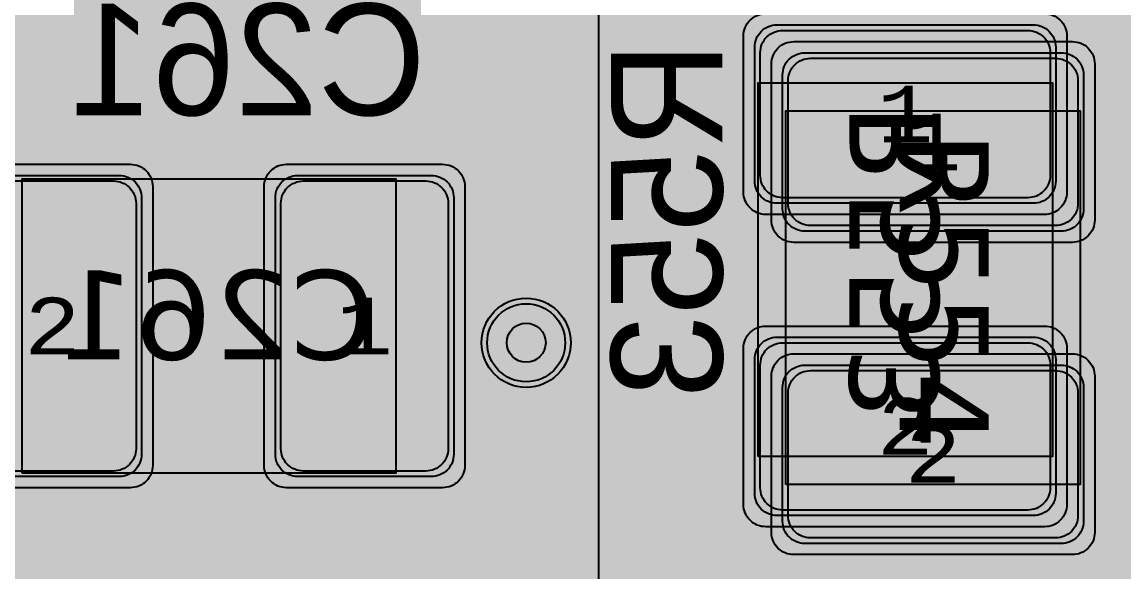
# Model space of a CAD drawing. Extents: x -28 to 199, y -61 to 255.
# Drawn here: x 42.08 to 51.96, y 213.05 to 217.97 of the extents above; entities that cross this region are included whole.
import ezdxf
from ezdxf.enums import TextEntityAlignment as Align

# ---------------------------------------------------------------- set-up
doc = ezdxf.new("R2010")
doc.units = 0
doc.header["$MEASUREMENT"] = 0
for name, color, linetype in [('ASSEMBLY_OUTLINES_BTM', 191, 'CONTINUOUS'), ('ASSEMBLY_OUTLINES_TOP', 102, 'CONTINUOUS'), ('ASSEMBLY_PART_NUMBERS_BTM', 191, 'CONTINUOUS'), ('ASSEMBLY_PART_NUMBERS_TOP', 102, 'CONTINUOUS'), ('ASSEMBLY_REF_DES_BTM', 191, 'CONTINUOUS'), ('ASSEMBLY_REF_DES_TOP', 102, 'CONTINUOUS'), ('DRILL_DRAWING', 21, 'CONTINUOUS'), ('GENERATED_SILKSCREEN_BTM', 255, 'CONTINUOUS'), ('GENERATED_SILKSCREEN_TOP', 140, 'CONTINUOUS'), ('PART_PADS_SMD_BTM', 10, 'CONTINUOUS'), ('PART_PADS_SMD_TOP', 150, 'CONTINUOUS'), ('PIN_NUMBERS_BTM', 8, 'CONTINUOUS'), ('PIN_NUMBERS_TOP', 8, 'CONTINUOUS'), ('PLACEMENT_OUTLINES_BTM', 222, 'CONTINUOUS'), ('PLACEMENT_OUTLINES_TOP', 130, 'CONTINUOUS'), ('PLANE_DATA_LAYER_TOP', 150, 'CONTINUOUS'), ('PLANE_SHAPES_LAYER_2', 230, 'CONTINUOUS'), ('PLANE_SHAPES_LAYER_3', 81, 'CONTINUOUS'), ('PLANE_SHAPES_LAYER_TOP', 150, 'CONTINUOUS'), ('SILKSCREEN_OUTLINES_BTM', 211, 'CONTINUOUS'), ('SILKSCREEN_OUTLINES_TOP', 150, 'CONTINUOUS'), ('SILKSCREEN_REF_DES_BTM', 211, 'CONTINUOUS'), ('SOLDERMASK_PADS_BTM', 12, 'CONTINUOUS'), ('SOLDERMASK_PADS_TOP', 180, 'CONTINUOUS'), ('SOLDERPASTE_PADS_BTM', 12, 'CONTINUOUS'), ('SOLDERPASTE_PADS_TOP', 180, 'CONTINUOUS'), ('TRACES_LAYER_BOTTOM', 10, 'CONTINUOUS'), ('TRACES_LAYER_TOP', 150, 'CONTINUOUS'), ('VIA_HOLES_LAYER_2', 30, 'CONTINUOUS'), ('VIA_HOLES_LAYER_3', 30, 'CONTINUOUS'), ('VIA_HOLES_LAYER_BOTTOM', 30, 'CONTINUOUS'), ('VIA_HOLES_LAYER_TOP', 30, 'CONTINUOUS'), ('VIA_PADS_LAYER_2', 230, 'CONTINUOUS'), ('VIA_PADS_LAYER_3', 81, 'CONTINUOUS'), ('VIA_PADS_LAYER_BOTTOM', 10, 'CONTINUOUS'), ('VIA_PADS_LAYER_TOP', 150, 'CONTINUOUS')]:
    doc.layers.add(name, color=color, linetype=linetype)
doc.styles.add('COURIER_NEW', font='COUR.TTF')
doc.styles.add('VERDANA', font='verdana.TTF')
doc.styles.add('VERIBEST_GERBER_0', font='txt')

msp = doc.modelspace()

# ---------------------------------------------------------------- hatches: boundary and pattern name
at = {"layer": 'PLANE_DATA_LAYER_TOP'}
h = msp.add_hatch(color=256, dxfattribs=at)
h.paths.add_polyline_path([(80, 232.365844, -0.1989099556854013), (79.977682, 232.311963), (76.210945, 228.545226, -0.1989133663345171), (76.157063, 228.522908), (59.914305, 228.522908, -0.198913366334503), (59.860423, 228.545226), (59.320177, 229.085472, 0.1989122151386104), (58.966624, 229.231919), (50.250273, 229.231919, 0.0837973501695308), (50.086168, 229.204221, -0.0837986131993937), (50.061158, 229.2), (49.753893, 229.2, -0.1385740107174436), (49.714013, 229.211269, 1.0804036103222296), (49.168413, 228.146495, -0.8191892513054791), (49.139002, 228), (48.689638, 228, -0.1756631756824748), (48.640808, 228.017701, 0.3625092994040223), (47.359192, 228.017701, -0.1756631756824748), (47.310362, 228), (47.000008, 228, 0.414213562373095), (47, 227.999992), (47, 225.568799, -0.1989099556854013), (46.977682, 225.514918), (45.792168, 224.329403, 0.1989122151386141), (45.645721, 223.97585), (45.645721, 222.741241, -0.7495331930101992), (45.505318, 222.700199, 3.4209104294883637), (45.505318, 221.299801, -0.7495331930101992), (45.645721, 221.258759), (45.645721, 216.903659, 0.1989122151386141), (45.792168, 216.550106), (46.977682, 215.364592, -0.1989099556853327), (47, 215.310711), (47, 208.3262, -0.414213562373095), (46.9238, 208.25), (40.250008, 208.25, 0.414213562373095), (40.25, 208.249992), (40.25, 207.509818, -0.1989099556853327), (40.227682, 207.455937), (39.293327, 206.521582, -0.1630063276675114), (39.250007, 206.5, 0.3431077501110799), (39.25, 206.499993, -0.163006327667525), (39.228418, 206.456673), (39.204184, 206.432439, 0.1989122151386036), (39.057737, 206.078886), (39.057737, 199.827847, -0.1989099556853499), (39.035419, 199.773966), (38.237431, 198.975978, -0.1989133663344342), (38.183549, 198.95366), (34.8262, 198.95366, -0.414213562373095), (34.75, 199.02986), (34.75, 206.499992, 0.414213562373095), (34.749992, 206.5), (34.317913, 206.5, -0.1960198588118564), (34.264635, 206.521722, 0.1960197135562124), (33.95, 206.65), (31.85, 206.65, 0.1960197135562153), (31.535365, 206.521722, -0.1960198588118564), (31.482087, 206.5), (30.017913, 206.5, -0.1960198588118564), (29.964635, 206.521722, 0.1960197135562153), (29.65, 206.65), (27.55, 206.65, 0.1960197135562138), (27.235365, 206.521722, -0.196019858811865), (27.182087, 206.5), (26.0762, 206.5, -0.414213562373095), (26, 206.5762), (26, 209.249992, 0.414213562373095), (25.999992, 209.25), (22.5762, 209.25, -0.414213562373095), (22.5, 209.3262), (22.5, 217.1738, -0.414213562373095), (22.5762, 217.25), (40.249992, 217.25, 0.414213562373095), (40.25, 217.250008), (40.25, 235.6738, -0.414213562373095), (40.3262, 235.75), (40.926501, 235.75, -0.3936083065980414), (41.00251, 235.679195, 0.9315311087574788), (42.99749, 235.679195, -0.3936083065980414), (43.073499, 235.75), (45.676501, 235.75, -0.3936083065980414), (45.75251, 235.679195, 0.9315311087574788), (47.74749, 235.679195, -0.3936083065980414), (47.823499, 235.75), (54.749992, 235.75, 0.414213562373095), (54.75, 235.750008), (54.75, 253.9238, -0.414213562373095), (54.8262, 254), (76.4238, 254, -0.414213562373095), (76.5, 253.9238), (76.5, 245.000008, 0.414213562373095), (76.500008, 245), (76.9238, 245, -0.414213562373095), (77, 244.9238), (77, 243.738669, -0.1989099556853327), (76.977682, 243.684788), (75.896687, 242.603793, -0.138572885290835), (75.860519, 242.583563, 0.3470511284967585), (75.4, 242.000001), (75.4, 241.999997, 0.8890740124386082), (76.583563, 241.860519, -0.1385728852907777), (76.603793, 241.896687), (77.853553, 243.146447, 0.1989122151386141), (78, 243.5), (78, 244.9238, -0.414213562373095), (78.0762, 245), (79.9238, 245, -0.414213562373095), (80, 244.9238)], flags=0)
h.paths.add_polyline_path([(43.11, 211.84, -0.9999999999999999), (45.709999999999994, 211.84, -0.9999999999999999)], flags=0)
h.paths.add_polyline_path([(43.11, 232.16, -0.9999999999999999), (45.709999999999994, 232.16, -0.9999999999999999)], flags=0)
h.paths.add_polyline_path([(70.36, 251.16, -0.9999999999999999), (72.96, 251.16, -0.9999999999999999)], flags=0)
h.paths.add_polyline_path([(75.85382, 232.201656, 1.5269321533254407), (77.798344, 234.14618, -0.3083936079367561), (77.75, 234.217106), (77.75, 236.85, 0.1989122151386141), (77.603553, 237.203553), (74.003793, 240.803313, -0.1385728852908702), (73.983563, 240.839481, 0.5290192293501887), (73.056188, 241.191725, -0.5447508126718748), (72.937635, 241.2401, 0.9111800432088785), (70.36, 241), (70.36, 240.999999, 0.7658860095707771), (72.783466, 240.345916, -0.5447523950639244), (72.911374, 240.351799, 0.1812054976169237), (73.260519, 240.116437, -0.1385728852908801), (73.296687, 240.096207), (76.727682, 236.665212, -0.1989099556853327), (76.75, 236.611331), (76.75, 234.217106, -0.3083936079367562), (76.701656, 234.14618, 0.2085264349626477), (75.85382, 233.298344, -0.30839360793669), (75.782894, 233.25), (73.57, 233.25, 0.1989122151386067), (73.216447, 233.103553), (72.190166, 232.077272, -0.292650029123305), (72.109912, 232.059663, 4.55738777888818), (72.879663, 231.289912, -0.0885792902101388), (72.874954, 231.316284), (72.874954, 231.316285, -0.1989099556854013), (72.897272, 231.370166), (73.754788, 232.227682, -0.1989133663345172), (73.80867, 232.25), (75.782894, 232.25, -0.30839360793669)], flags=0)
at = {"layer": 'PLANE_SHAPES_LAYER_2'}
h = msp.add_hatch(color=256, dxfattribs=at)
h.paths.add_polyline_path([(169.5, 129.25), (149.5, 129.25), (142.25, 122), (142.25, 90.5), (147.5, 90.5), (147.5, 80), (154, 80), (154, 69.25), (131.75, 69.25), (131.75, 73.25), (121.25, 73.25), (121.25, 81), (110.5, 81), (110.5, 125.75), (106.5, 125.75), (106.5, 128.75), (93.5, 128.75), (93.5, 120.25), (91.75, 120.25), (91.75, 121.5), (80, 121.5), (80, 118.25), (73.25, 118.25), (73.25, 124.5), (67.5, 124.5), (67.5, 128), (57.75, 128), (57.75, 120.25), (55.25, 120.25), (55.25, 121.5), (47.5, 121.5), (47.5, 119), (35, 119), (35, 134.75), (32.75, 134.75), (32.75, 159.75), (29.25, 159.75), (29.25, 175.25), (22.5, 175.25), (22.5, 195.25), (17.25, 195.25), (17.25, 198), (22.5, 198), (22.5, 216.5), (40.25, 216.5), (40.25, 235.5), (54.5, 235.5), (54.5, 254), (87.25, 254), (87.25, 236.25), (86.25, 236.25), (86.25, 228.75), (81, 228.75), (81, 218.75), (95.25, 218.75), (95.25, 194.5), (87, 194.5), (87, 172), (131.1, 172), (131.1, 208.75), (115.5, 208.75), (115.5, 213.75), (106.75, 213.75), (106.75, 218.75), (110.25, 222.25), (110.25, 226.25), (142.5, 226.25), (142.5, 221.5), (160.5, 221.5), (160.5, 240.75), (169.5, 240.75)])
h.paths.add_polyline_path([(35.5, 149.5), (41.75, 149.5), (41.75, 152), (39.25, 152), (39.25, 154), (37.75, 154), (37.75, 152), (35.5, 152)], flags=16)
h.paths.add_polyline_path([(37.5, 125.75), (37.5, 128.75), (42.75, 128.75), (42.75, 125.75)], flags=16)
h.paths.add_polyline_path([(52, 127.75), (52, 130.75), (54.25, 130.75), (54.25, 127.75)], flags=16)
h.paths.add_polyline_path([(50.75, 219.5), (50.75, 226.5), (71.75, 226.5), (71.75, 219.5)], flags=16)
h.paths.add_polyline_path([(66.5, 150.75), (66.5, 177.5), (72.25, 177.5), (72.25, 150.75)], flags=16)
h.paths.add_polyline_path([(47.25, 185.25), (73, 185.25), (73, 188.25), (70.25, 188.25), (70.25, 191), (47.25, 191)], flags=16)
h.paths.add_polyline_path([(84.5, 208), (84.5, 212.75), (85, 212.75), (85, 208)], flags=16)
h.paths.add_polyline_path([(61.5, 137.25), (87.75, 137.25), (87.75, 140.5), (84.75, 140.5), (84.75, 143), (61.5, 143)], flags=16)
h.paths.add_polyline_path([(88.75, 127), (88.75, 130), (91, 130), (91, 127)], flags=16)
h.paths.add_polyline_path([(85.5, 130.25), (85.5, 132.5), (91, 132.5), (91, 130.25)], flags=16)
h.paths.add_polyline_path([(108.75, 142.25), (135.75, 142.25), (135.75, 145.75), (132.25, 145.75), (132.25, 149), (108.75, 149)], flags=16)
h.paths.add_polyline_path([(114.25, 126.75), (140.75, 126.75), (140.75, 129.75), (137.25, 129.75), (137.25, 133), (114.25, 133)], flags=16)
h.paths.add_polyline_path([(155.25, 180.25), (166.25, 180.25), (166.25, 186.25), (152.25, 186.25), (152.25, 183), (155.25, 183)], flags=16)
at = {"layer": 'PLANE_SHAPES_LAYER_3'}
h = msp.add_hatch(color=256, dxfattribs=at)
h.paths.add_polyline_path([(169.5, 129.25), (149.5, 129.25), (142.25, 122), (142.25, 90.5), (147.5, 90.5), (147.5, 80), (154, 80), (154, 69.25), (131.75, 69.25), (131.75, 73.25), (121.25, 73.25), (121.25, 81), (110.5, 81), (110.5, 125.75), (106.5, 125.75), (106.5, 128.75), (93.5, 128.75), (93.5, 120.25), (91.75, 120.25), (91.75, 121.5), (80, 121.5), (80, 118.25), (73.25, 118.25), (73.25, 124.5), (67.5, 124.5), (67.5, 127.75), (58.25, 127.75), (58.25, 130.25), (88.75, 130.25), (88.75, 127), (91, 127), (91, 132.5), (55, 132.5), (55, 131.25), (52, 131.25), (52, 127.75), (55, 127.75), (55, 127.25), (57.75, 127.25), (57.75, 120.25), (55.25, 120.25), (55.25, 121.5), (47.5, 121.5), (47.5, 119), (35, 119), (35, 134.75), (32.75, 134.75), (32.75, 159.75), (29.25, 159.75), (29.25, 175.25), (22.5, 175.25), (22.5, 195.25), (17.25, 195.25), (17.25, 198), (22.5, 198), (22.5, 216.5), (40.25, 216.5), (40.25, 235.5), (54.5, 235.5), (54.5, 254), (87.25, 254), (87.25, 236.25), (86.25, 236.25), (86.25, 228.75), (81, 228.75), (81, 218.75), (95.25, 218.75), (95.25, 194.5), (87, 194.5), (87, 172), (131.1, 172), (131.1, 208.75), (115.5, 208.75), (115.5, 213.75), (106.75, 213.75), (106.75, 218.75), (110.25, 222.25), (110.25, 226.25), (142.5, 226.25), (142.5, 221.5), (160.5, 221.5), (160.5, 240.75), (169.5, 240.75)])
h.paths.add_polyline_path([(35.5, 149.5), (41.75, 149.5), (41.75, 152), (39.25, 152), (39.25, 154), (37.75, 154), (37.75, 152), (35.5, 152)], flags=16)
h.paths.add_polyline_path([(37.5, 125.75), (37.5, 128.75), (42.75, 128.75), (42.75, 125.75)], flags=16)
h.paths.add_polyline_path([(50.75, 219.5), (50.75, 226.5), (71.75, 226.5), (71.75, 219.5)], flags=16)
h.paths.add_polyline_path([(66.5, 150.75), (66.5, 177.5), (72.25, 177.5), (72.25, 150.75)], flags=16)
h.paths.add_polyline_path([(47.25, 185.25), (73, 185.25), (73, 188.25), (70.25, 188.25), (70.25, 191), (47.25, 191)], flags=16)
h.paths.add_polyline_path([(84.5, 208), (84.5, 212.75), (85, 212.75), (85, 208)], flags=16)
h.paths.add_polyline_path([(61.5, 137.25), (87.75, 137.25), (87.75, 140.5), (84.75, 140.5), (84.75, 143), (61.5, 143)], flags=16)
h.paths.add_polyline_path([(108.75, 142.25), (135.75, 142.25), (135.75, 145.75), (132.25, 145.75), (132.25, 149), (108.75, 149)], flags=16)
h.paths.add_polyline_path([(114.25, 126.75), (140.75, 126.75), (140.75, 129.75), (137.25, 129.75), (137.25, 133), (114.25, 133)], flags=16)
h.paths.add_polyline_path([(155.25, 180.25), (166.25, 180.25), (166.25, 186.25), (152.25, 186.25), (152.25, 183), (155.25, 183)], flags=16)
at = {"layer": 'VIA_HOLES_LAYER_2'}
h = msp.add_hatch(color=256, dxfattribs=at)
edge = h.paths.add_edge_path()
edge.add_arc((46.6, 215.1), 0.175, 0, 360)
at = {"layer": 'VIA_HOLES_LAYER_3'}
h = msp.add_hatch(color=256, dxfattribs=at)
edge = h.paths.add_edge_path()
edge.add_arc((46.6, 215.1), 0.175, 0, 360)
at = {"layer": 'VIA_HOLES_LAYER_BOTTOM'}
h = msp.add_hatch(color=256, dxfattribs=at)
edge = h.paths.add_edge_path()
edge.add_arc((46.6, 215.1), 0.175, 0, 360)
at = {"layer": 'VIA_HOLES_LAYER_TOP'}
h = msp.add_hatch(color=256, dxfattribs=at)
edge = h.paths.add_edge_path()
edge.add_arc((46.6, 215.1), 0.175, 0, 360)

# ---------------------------------------------------------------- linework, layer by layer
at = {"layer": 'ASSEMBLY_OUTLINES_BTM'}
for points in [[(48.68, 214.08), (48.68, 217.43), (51.32, 217.43), (51.32, 214.08)], [(42.08, 213.93), (42.08, 216.57), (45.43, 216.57), (45.43, 213.93)]]:
    msp.add_lwpolyline(points, close=True, dxfattribs=at)
at = {"layer": 'ASSEMBLY_OUTLINES_TOP', "const_width": 0.2}
msp.add_lwpolyline([(21.25, 209), (21.25, 235), (47.25, 235), (47.25, 209)], close=True, dxfattribs=at)
at = {"layer": 'ASSEMBLY_OUTLINES_TOP'}
msp.add_lwpolyline([(48.93, 213.83), (48.93, 217.18), (51.57, 217.18), (51.57, 213.83)], close=True, dxfattribs=at)
at = {"layer": 'GENERATED_SILKSCREEN_BTM', "const_width": 0.15}
for points in [[(42.4085, 218.114), (42.6035, 217.84), (42.6055, 217.836), (42.6065, 217.833), (42.6065, 217.826), (42.6035, 217.82), (42.5985, 217.815), (42.5925, 217.811), (42.5855, 217.809), (42.5815, 217.809), (42.5785, 217.81), (42.5735, 217.816), (42.4135, 218.04), (42.4135, 217.164), (42.5885, 217.164)], [(42.5885, 217.164), (42.5965, 217.162), (42.6015, 217.158), (42.6035, 217.151), (42.6045, 217.143), (42.6035, 217.136), (42.6015, 217.129), (42.5965, 217.124), (42.5885, 217.123), (42.1985, 217.123), (42.1915, 217.124), (42.1855, 217.129), (42.1825, 217.136), (42.1815, 217.143), (42.1825, 217.151), (42.1855, 217.158), (42.1915, 217.162), (42.1985, 217.164), (42.3745, 217.164), (42.3745, 218.103)], [(43.1385, 218.119), (42.9705, 217.982), (42.9665, 217.977), (42.9645, 217.969), (42.9655, 217.963), (42.9675, 217.958), (42.9705, 217.954), (42.9755, 217.95), (42.9805, 217.947), (42.9855, 217.946), (42.9905, 217.946), (42.9945, 217.949), (43.1585, 218.082)], [(43.4825, 218.082), (43.6365, 217.956), (43.6365, 217.597), (43.5005, 217.708), (43.4965, 217.709), (43.4945, 217.71), (43.4935, 217.71), (43.4935, 217.711), (43.4885, 217.712), (43.1515, 217.712), (43.1475, 217.711), (43.1475, 217.71), (43.1455, 217.71), (43.1425, 217.709), (43.1395, 217.708), (42.9705, 217.572), (42.9695, 217.569), (42.9675, 217.568), (42.9665, 217.567), (42.9665, 217.565), (42.9645, 217.558), (42.9635, 217.555), (42.9635, 217.28), (42.9645, 217.275), (42.9665, 217.271), (42.9675, 217.267), (42.9705, 217.264), (43.1385, 217.127), (43.1435, 217.125), (43.1445, 217.124), (43.1475, 217.124), (43.1485, 217.123), (43.1495, 217.123), (43.1515, 217.123), (43.4885, 217.123), (43.4925, 217.124), (43.4965, 217.125), (43.5005, 217.127), (43.6685, 217.264), (43.6715, 217.266), (43.6725, 217.267), (43.6745, 217.27), (43.6765, 217.277), (43.6775, 217.28), (43.6775, 217.966), (43.6765, 217.971), (43.6745, 217.975), (43.6725, 217.977), (43.6715, 217.979), (43.6685, 217.982), (43.5005, 218.119)], [(44.0835, 218.119), (43.9155, 217.982), (43.9125, 217.977), (43.9115, 217.973), (43.9095, 217.97), (43.9085, 217.966), (43.9085, 217.829), (43.9095, 217.825), (43.9115, 217.819), (43.9125, 217.814), (43.9155, 217.812), (44.5815, 217.271), (44.5815, 217.164), (43.9285, 217.164), (43.9215, 217.162), (43.9155, 217.158), (43.9125, 217.151), (43.9115, 217.143), (43.9125, 217.136), (43.9155, 217.129), (43.9215, 217.125), (43.9285, 217.123), (44.6025, 217.123), (44.6105, 217.125), (44.6155, 217.13), (44.6205, 217.135), (44.6225, 217.143), (44.6225, 217.28), (44.6215, 217.283), (44.6195, 217.29), (44.6175, 217.293), (44.6165, 217.295), (44.6135, 217.297), (43.9485, 217.839), (43.9485, 217.956), (44.1045, 218.082)], [(44.4275, 218.082), (44.5905, 217.949), (44.5975, 217.947), (44.6045, 217.948), (44.6105, 217.951), (44.6155, 217.957), (44.6185, 217.963), (44.6195, 217.97), (44.6185, 217.977), (44.6165, 217.98), (44.6135, 217.982), (44.4455, 218.119)], [(45.0275, 218.119), (44.8585, 217.982), (44.8545, 217.977), (44.8525, 217.969), (44.8535, 217.963), (44.8555, 217.958), (44.8585, 217.954), (44.8635, 217.95), (44.8685, 217.947), (44.8735, 217.946), (44.8785, 217.946), (44.8825, 217.949), (45.0475, 218.082)], [(45.3885, 217.127), (45.5565, 217.264), (45.5615, 217.267), (45.5625, 217.271), (45.5645, 217.275), (45.5655, 217.28), (45.5655, 217.966), (45.5645, 217.971), (45.5625, 217.975), (45.5605, 217.977), (45.5595, 217.979), (45.5575, 217.982), (45.3885, 218.119)], [(45.3705, 218.082), (45.5245, 217.956), (45.5245, 217.29), (45.3705, 217.164), (45.0475, 217.164), (44.8825, 217.297), (44.8785, 217.299), (44.8735, 217.3), (44.8685, 217.299), (44.8635, 217.296), (44.8585, 217.292), (44.8555, 217.287), (44.8535, 217.281), (44.8525, 217.275), (44.8545, 217.269), (44.8585, 217.264), (45.0275, 217.127), (45.0315, 217.125), (45.0325, 217.124), (45.0355, 217.124), (45.0365, 217.123), (45.0375, 217.123), (45.0405, 217.123), (45.3775, 217.123), (45.3815, 217.124), (45.3855, 217.125), (45.3885, 217.127)], [(43.6365, 217.545), (43.6365, 217.29), (43.4825, 217.164), (43.1595, 217.164), (43.0035, 217.29), (43.0035, 217.545), (43.1595, 217.672), (43.4825, 217.672), (43.6365, 217.545)], [(47.736, 216.957), (47.734, 216.954), (47.729, 216.953), (47.724, 216.95), (47.719, 216.95), (47.513, 216.95), (47.508, 216.95), (47.505, 216.953), (47.502, 216.953), (47.501, 216.954), (47.5, 216.955), (47.497, 216.957), (47.36, 217.127), (47.358, 217.132), (47.357, 217.135), (47.356, 217.14), (47.356, 217.644), (47.358, 217.653), (47.363, 217.658), (47.369, 217.664), (47.376, 217.666), (48.336, 217.666), (48.344, 217.664), (48.349, 217.659), (48.352, 217.653), (48.353, 217.646), (48.352, 217.638), (48.349, 217.631), (48.344, 217.626), (48.336, 217.624), (47.876, 217.624), (47.876, 217.154), (48.342, 216.99), (48.349, 216.986), (48.353, 216.979), (48.354, 216.971), (48.352, 216.965), (48.349, 216.959), (48.343, 216.954), (48.337, 216.951), (48.329, 216.953), (47.863, 217.117), (47.736, 216.957)], [(47.397, 217.624), (47.397, 217.145), (47.523, 216.99), (47.709, 216.99), (47.836, 217.145), (47.836, 217.624), (47.397, 217.624)], [(47.7, 216.532), (47.701, 216.536), (47.702, 216.539), (47.704, 216.543), (47.814, 216.679), (47.397, 216.679), (47.397, 216.026), (47.395, 216.019), (47.391, 216.013), (47.384, 216.01), (47.377, 216.009), (47.369, 216.01), (47.362, 216.013), (47.358, 216.019), (47.356, 216.026), (47.356, 216.701), (47.358, 216.708), (47.363, 216.713), (47.369, 216.719), (47.376, 216.721), (47.857, 216.721), (47.864, 216.72), (47.869, 216.717), (47.872, 216.713), (47.874, 216.706), (47.876, 216.701), (47.877, 216.697), (47.876, 216.692), (47.873, 216.688), (47.74, 216.525), (47.74, 216.202), (47.867, 216.046), (48.189, 216.046), (48.314, 216.202), (48.314, 216.525), (48.182, 216.688), (48.179, 216.695), (48.179, 216.701), (48.183, 216.707), (48.188, 216.713), (48.195, 216.717), (48.202, 216.718), (48.206, 216.718), (48.209, 216.717), (48.214, 216.712), (48.352, 216.543), (48.354, 216.54), (48.354, 216.536), (48.356, 216.532), (48.356, 216.195), (48.356, 216.192), (48.355, 216.191), (48.355, 216.19), (48.354, 216.188), (48.354, 216.186), (48.352, 216.182), (48.214, 216.013), (48.211, 216.01), (48.209, 216.009), (48.203, 216.007), (48.199, 216.006), (47.857, 216.006), (47.853, 216.007), (47.847, 216.009), (47.845, 216.009), (47.844, 216.01), (47.842, 216.012), (47.84, 216.013), (47.704, 216.182), (47.702, 216.187), (47.701, 216.19), (47.7, 216.195), (47.7, 216.532)], [(47.7, 215.587), (47.701, 215.591), (47.702, 215.594), (47.704, 215.598), (47.814, 215.734), (47.397, 215.734), (47.397, 215.081), (47.395, 215.074), (47.391, 215.068), (47.384, 215.065), (47.377, 215.064), (47.369, 215.065), (47.362, 215.068), (47.358, 215.074), (47.356, 215.081), (47.356, 215.756), (47.358, 215.763), (47.363, 215.768), (47.369, 215.774), (47.376, 215.776), (47.857, 215.776), (47.864, 215.775), (47.869, 215.772), (47.872, 215.768), (47.874, 215.761), (47.876, 215.756), (47.877, 215.752), (47.876, 215.747), (47.873, 215.743), (47.74, 215.58), (47.74, 215.257), (47.867, 215.101), (48.189, 215.101), (48.314, 215.257), (48.314, 215.58), (48.182, 215.743), (48.179, 215.75), (48.179, 215.756), (48.183, 215.762), (48.188, 215.768), (48.195, 215.772), (48.202, 215.773), (48.206, 215.773), (48.209, 215.772), (48.214, 215.767), (48.352, 215.598), (48.354, 215.595), (48.354, 215.591), (48.356, 215.587), (48.356, 215.25), (48.356, 215.247), (48.355, 215.246), (48.355, 215.245), (48.354, 215.243), (48.354, 215.241), (48.352, 215.237), (48.214, 215.068), (48.211, 215.065), (48.209, 215.064), (48.203, 215.062), (48.199, 215.061), (47.857, 215.061), (47.853, 215.062), (47.847, 215.064), (47.845, 215.064), (47.844, 215.065), (47.842, 215.067), (47.84, 215.068), (47.704, 215.237), (47.702, 215.242), (47.701, 215.245), (47.7, 215.25), (47.7, 215.587)], [(48.352, 214.653), (48.215, 214.822), (48.21, 214.827), (48.207, 214.828), (48.204, 214.828), (48.197, 214.827), (48.19, 214.823), (48.185, 214.818), (48.181, 214.812), (48.18, 214.805), (48.182, 214.798), (48.315, 214.635), (48.315, 214.312), (48.189, 214.156), (48.003, 214.156), (47.876, 214.31), (47.876, 214.476), (47.874, 214.484), (47.87, 214.489), (47.863, 214.492), (47.856, 214.493), (47.849, 214.492), (47.842, 214.489), (47.838, 214.484), (47.836, 214.476), (47.836, 214.31), (47.709, 214.156), (47.523, 214.156), (47.397, 214.312), (47.397, 214.635), (47.53, 214.798), (47.532, 214.805), (47.531, 214.812), (47.528, 214.818), (47.522, 214.823), (47.516, 214.827), (47.509, 214.828), (47.505, 214.828), (47.502, 214.827), (47.497, 214.822), (47.36, 214.653), (47.359, 214.65), (47.358, 214.647), (47.357, 214.646), (47.356, 214.642), (47.356, 214.305), (47.357, 214.3), (47.358, 214.298), (47.359, 214.295), (47.36, 214.292), (47.497, 214.123), (47.502, 214.12), (47.506, 214.119), (47.509, 214.117), (47.513, 214.116), (47.719, 214.116), (47.722, 214.117), (47.729, 214.119), (47.734, 214.12), (47.736, 214.123), (47.856, 214.27), (47.976, 214.123), (47.978, 214.122), (47.98, 214.12), (47.981, 214.119), (47.983, 214.119), (47.99, 214.117), (47.993, 214.116), (48.199, 214.116), (48.204, 214.117), (48.208, 214.119), (48.212, 214.12), (48.215, 214.123), (48.352, 214.292), (48.354, 214.296), (48.355, 214.297), (48.355, 214.3), (48.356, 214.301), (48.356, 214.302), (48.356, 214.305), (48.356, 214.642), (48.355, 214.646), (48.354, 214.65), (48.352, 214.653)]]:
    msp.add_lwpolyline(points, dxfattribs=at)
for points in [[(44.333844, 216.570005, 1.1642e-05), (44.333836, 216.569995), (43.166164, 216.569995, 1.1642e-05), (43.166156, 216.570005), (44.333844, 216.570005)], [(48.680005, 215.166164, 1.1642e-05), (48.679995, 215.166156), (48.679995, 216.333844, 1.1642e-05), (48.680005, 216.333836), (48.680005, 215.166164)], [(51.320005, 215.166156, 1.1642e-05), (51.319995, 215.166164), (51.319995, 216.333836, 1.1642e-05), (51.320005, 216.333844), (51.320005, 215.166156)], [(44.333844, 213.929995), (43.166156, 213.929995, 1.1642e-05), (43.166164, 213.930005), (44.333836, 213.930005, 1.1642e-05), (44.333844, 213.929995)]]:
    msp.add_lwpolyline(points, format="xyb", dxfattribs=at)
at = {"layer": 'GENERATED_SILKSCREEN_TOP', "const_width": 0.15}
msp.add_lwpolyline([(21.25, 209), (21.25, 235), (47.25, 235), (47.25, 209)], close=True, dxfattribs=at)
for points in [[(48.930005, 214.916164, 1.1642e-05), (48.929995, 214.916156), (48.929995, 216.083844, 1.1642e-05), (48.930005, 216.083836), (48.930005, 214.916164)], [(51.570005, 214.916156, 1.1642e-05), (51.569995, 214.916164), (51.569995, 216.083836, 1.1642e-05), (51.570005, 216.083844), (51.570005, 214.916156)]]:
    msp.add_lwpolyline(points, format="xyb", dxfattribs=at)
at = {"layer": 'PART_PADS_SMD_BTM'}
for points in [[(51.35, 216.55, -0.4142135624), (51.15, 216.35), (48.85, 216.35, -0.4142135624), (48.65, 216.55), (48.65, 217.75, -0.4142135624), (48.85, 217.95), (51.15, 217.95, -0.4142135624), (51.35, 217.75)], [(41.75, 213.9, -0.4142135624), (41.55, 214.1), (41.55, 216.4, -0.4142135624), (41.75, 216.6), (42.95, 216.6, -0.4142135624), (43.15, 216.4), (43.15, 214.1, -0.4142135624), (42.95, 213.9)], [(44.55, 213.9, -0.4142135624), (44.35, 214.1), (44.35, 216.4, -0.4142135624), (44.55, 216.6), (45.75, 216.6, -0.4142135624), (45.95, 216.4), (45.95, 214.1, -0.4142135624), (45.75, 213.9)], [(51.35, 213.75, -0.4142135624), (51.15, 213.55), (48.85, 213.55, -0.4142135624), (48.65, 213.75), (48.65, 214.95, -0.4142135624), (48.85, 215.15), (51.15, 215.15, -0.4142135624), (51.35, 214.95)]]:
    msp.add_lwpolyline(points, format="xyb", close=True, dxfattribs=at)
at = {"layer": 'PART_PADS_SMD_TOP'}
for points in [[(48.9, 217.5, -0.4142135624), (49.1, 217.7), (51.4, 217.7, -0.4142135624), (51.6, 217.5), (51.6, 216.3, -0.4142135624), (51.4, 216.1), (49.1, 216.1, -0.4142135624), (48.9, 216.3)], [(48.9, 214.7, -0.4142135624), (49.1, 214.9), (51.4, 214.9, -0.4142135624), (51.6, 214.7), (51.6, 213.5, -0.4142135624), (51.4, 213.3), (49.1, 213.3, -0.4142135624), (48.9, 213.5)]]:
    msp.add_lwpolyline(points, format="xyb", close=True, dxfattribs=at)
at = {"layer": 'PLACEMENT_OUTLINES_BTM'}
for points in [[(48.68, 214.08), (48.68, 217.43), (51.32, 217.43), (51.32, 214.08)], [(42.08, 213.93), (42.08, 216.57), (45.43, 216.57), (45.43, 213.93)]]:
    msp.add_lwpolyline(points, close=True, dxfattribs=at)
at = {"layer": 'PLACEMENT_OUTLINES_TOP'}
for points in [[(21.25, 209), (21.25, 235), (47.25, 235), (47.25, 209)], [(48.93, 213.83), (48.93, 217.18), (51.57, 217.18), (51.57, 213.83)]]:
    msp.add_lwpolyline(points, close=True, dxfattribs=at)
at = {"layer": 'PLANE_SHAPES_LAYER_TOP'}
msp.add_solid([(40.25, 208.25), (47, 208.25), (40.25, 229.75), (47, 229.75)], dxfattribs=at)
at = {"layer": 'SILKSCREEN_OUTLINES_BTM'}
for points in [[(48.68, 214.08), (48.68, 217.43), (51.32, 217.43), (51.32, 214.08)], [(42.08, 213.93), (42.08, 216.57), (45.43, 216.57), (45.43, 213.93)]]:
    msp.add_lwpolyline(points, close=True, dxfattribs=at)
at = {"layer": 'SILKSCREEN_OUTLINES_TOP'}
for points in [[(21.25, 209), (21.25, 235), (47.25, 235), (47.25, 209)], [(48.93, 213.83), (48.93, 217.18), (51.57, 217.18), (51.57, 213.83)]]:
    msp.add_lwpolyline(points, close=True, dxfattribs=at)
at = {"layer": 'SOLDERMASK_PADS_BTM'}
for points in [[(51.45, 216.45, -0.4142135624), (51.25, 216.25), (48.75, 216.25, -0.4142135624), (48.55, 216.45), (48.55, 217.85, -0.4142135624), (48.75, 218.05), (51.25, 218.05, -0.4142135624), (51.45, 217.85)], [(41.65, 213.8, -0.4142135624), (41.45, 214), (41.45, 216.5, -0.4142135624), (41.65, 216.7), (43.05, 216.7, -0.4142135624), (43.25, 216.5), (43.25, 214, -0.4142135624), (43.05, 213.8)], [(44.45, 213.8, -0.4142135624), (44.25, 214), (44.25, 216.5, -0.4142135624), (44.45, 216.7), (45.85, 216.7, -0.4142135624), (46.05, 216.5), (46.05, 214, -0.4142135624), (45.85, 213.8)], [(51.45, 213.65, -0.4142135624), (51.25, 213.45), (48.75, 213.45, -0.4142135624), (48.55, 213.65), (48.55, 215.05, -0.4142135624), (48.75, 215.25), (51.25, 215.25, -0.4142135624), (51.45, 215.05)]]:
    msp.add_lwpolyline(points, format="xyb", close=True, dxfattribs=at)
at = {"layer": 'SOLDERMASK_PADS_TOP'}
for points in [[(48.8, 217.6, -0.4142135624), (49, 217.8), (51.5, 217.8, -0.4142135624), (51.7, 217.6), (51.7, 216.2, -0.4142135624), (51.5, 216), (49, 216, -0.4142135624), (48.8, 216.2)], [(48.8, 214.8, -0.4142135624), (49, 215), (51.5, 215, -0.4142135624), (51.7, 214.8), (51.7, 213.4, -0.4142135624), (51.5, 213.2), (49, 213.2, -0.4142135624), (48.8, 213.4)]]:
    msp.add_lwpolyline(points, format="xyb", close=True, dxfattribs=at)
at = {"layer": 'SOLDERPASTE_PADS_BTM'}
for points in [[(51.3, 216.6, -0.4142135624), (51.1, 216.4), (48.9, 216.4, -0.4142135624), (48.7, 216.6), (48.7, 217.7, -0.4142135624), (48.9, 217.9), (51.1, 217.9, -0.4142135624), (51.3, 217.7)], [(41.8, 213.95, -0.4142135624), (41.6, 214.15), (41.6, 216.35, -0.4142135624), (41.8, 216.55), (42.9, 216.55, -0.4142135624), (43.1, 216.35), (43.1, 214.15, -0.4142135624), (42.9, 213.95)], [(44.6, 213.95, -0.4142135624), (44.4, 214.15), (44.4, 216.35, -0.4142135624), (44.6, 216.55), (45.7, 216.55, -0.4142135624), (45.9, 216.35), (45.9, 214.15, -0.4142135624), (45.7, 213.95)], [(51.3, 213.8, -0.4142135624), (51.1, 213.6), (48.9, 213.6, -0.4142135624), (48.7, 213.8), (48.7, 214.9, -0.4142135624), (48.9, 215.1), (51.1, 215.1, -0.4142135624), (51.3, 214.9)]]:
    msp.add_lwpolyline(points, format="xyb", close=True, dxfattribs=at)
at = {"layer": 'SOLDERPASTE_PADS_TOP'}
for points in [[(48.95, 217.45, -0.4142135624), (49.15, 217.65), (51.35, 217.65, -0.4142135624), (51.55, 217.45), (51.55, 216.35, -0.4142135624), (51.35, 216.15), (49.15, 216.15, -0.4142135624), (48.95, 216.35)], [(48.95, 214.65, -0.4142135624), (49.15, 214.85), (51.35, 214.85, -0.4142135624), (51.55, 214.65), (51.55, 213.55, -0.4142135624), (51.35, 213.35), (49.15, 213.35, -0.4142135624), (48.95, 213.55)]]:
    msp.add_lwpolyline(points, format="xyb", close=True, dxfattribs=at)
at = {"layer": 'TRACES_LAYER_BOTTOM'}
for points, const_width in [([(49.4, 228.7), (49.4, 226.143667), (47.516307, 224.259974), (47.516307, 216.283693), (49.45, 214.35), (50, 214.35)], 0.5), ([(55.25, 221.25), (55.25, 219.178963), (53.221037, 217.15), (50, 217.15)], 0.5), ([(42.35, 215.25), (42.35, 220.25), (41.5, 221.1), (41.5, 221.15)], 0.5), ([(38.75, 213.4), (38.75, 214.477), (39.523, 215.25), (42.35, 215.25)], 0.5), ([(42.35, 215.25), (42.35, 213.623), (43.194669, 212.778331), (43.471669, 212.778331), (44.41, 211.84)], 0.5), ([(46.6, 215.1), (46.45, 215.25), (45.15, 215.25)], 0.5), ([(50, 214.35), (51.75, 214.35), (52.782571, 213.317429), (52.782571, 210.11843), (44.525468, 201.861327), (44.043175, 201.861327)], 0.75)]:
    msp.add_lwpolyline(points, dxfattribs=dict(at, const_width=const_width))
at = {"layer": 'TRACES_LAYER_TOP', "const_width": 0.5}
for points in [[(50.25, 214.1), (49.7, 214.1), (48.762709, 215.037291), (48.012089, 215.037291), (46.145721, 216.903659), (46.145721, 223.97585), (49.004, 226.834129), (49.004, 226.834131), (49.192522, 227.022653), (87.799588, 227.022653), (87.967674, 227.190739)], [(52.25, 224.25), (48.629983, 224.25), (47.137685, 222.757702), (47.137685, 218.11261), (48.350295, 216.9), (50.25, 216.9)], [(50.25, 214.1), (50.8, 214.1), (53.324343, 211.575657), (53.324343, 208.074575), (52.557928, 207.30816), (40.787011, 207.30816), (39.557737, 206.078886), (39.557737, 199.589178), (38.422219, 198.45366), (23.528271, 198.45366), (23.252746, 198.178135), (23.252744, 198.178135), (22.712166, 197.637557), (22.712166, 197.637555), (18.232475, 193.157864), (18.232475, 178.615959), (22.917939, 173.930495)]]:
    msp.add_lwpolyline(points, dxfattribs=at)
at = {"layer": 'VIA_HOLES_LAYER_2'}
msp.add_circle((46.6, 215.1), 0.175, dxfattribs=at)
at = {"layer": 'VIA_HOLES_LAYER_3'}
msp.add_circle((46.6, 215.1), 0.175, dxfattribs=at)
at = {"layer": 'VIA_HOLES_LAYER_BOTTOM'}
msp.add_circle((46.6, 215.1), 0.175, dxfattribs=at)
at = {"layer": 'VIA_HOLES_LAYER_TOP'}
msp.add_circle((46.6, 215.1), 0.175, dxfattribs=at)
at = {"layer": 'VIA_PADS_LAYER_2'}
msp.add_circle((46.6, 215.1), 0.4, dxfattribs=at)
at = {"layer": 'VIA_PADS_LAYER_3'}
msp.add_circle((46.6, 215.1), 0.4, dxfattribs=at)
at = {"layer": 'VIA_PADS_LAYER_BOTTOM'}
msp.add_circle((46.6, 215.1), 0.35, dxfattribs=at)
at = {"layer": 'VIA_PADS_LAYER_TOP'}
msp.add_circle((46.6, 215.1), 0.35, dxfattribs=at)

# ---------------------------------------------------------------- texts
at = {"layer": 'ASSEMBLY_PART_NUMBERS_BTM', "style": 'VERIBEST_GERBER_0', "text_generation_flag": 2}
for s, p in [('C3225X7S1H106M250AB', (42.29, 241.25)), ('C3225X7S1H106M250AB', (46.54, 241.25)), ('C1206C104K1RACTU', (50.79, 241.25)), ('ERJ-3EKF3401V', (44.04, 226.25)), ('ERJ-3EKF10R7V', (44.04, 222))]:
    msp.add_text(s, height=2.032, rotation=90, dxfattribs=at).set_placement(p, align=Align.TOP_LEFT)
for p in [(66.5, 215.04), (67.75, 215.04), (69, 215.04), (70.25, 215.04), (71.5, 215.04)]:
    msp.add_text('TP-1_OSC_OSC', height=2.032, dxfattribs=at).set_placement(p, align=Align.TOP_LEFT)
at = {"layer": 'ASSEMBLY_PART_NUMBERS_TOP', "style": 'VERIBEST_GERBER_0'}
msp.add_text('PDQ10-Q24-S15-D', height=2.032, dxfattribs=at).set_placement((34.25, 219.46), align=Align.TOP_LEFT)
for p in [(47.71, 215.5), (51.21, 215.5)]:
    msp.add_text('MCR25JZHJ000', height=2.032, rotation=270, dxfattribs=at).set_placement(p, align=Align.TOP_LEFT)
at = {"layer": 'ASSEMBLY_REF_DES_BTM', "style": 'VERDANA', "text_generation_flag": 2}
msp.add_text('R553', height=0.8, rotation=90, dxfattribs=at).set_placement((49.5, 217.25), align=Align.TOP_LEFT)
msp.add_text('C261', height=0.8, dxfattribs=at).set_placement((45.25, 215.75), align=Align.TOP_LEFT)
at = {"layer": 'ASSEMBLY_REF_DES_TOP', "style": 'VERDANA'}
msp.add_text('R554', height=0.8, rotation=270, dxfattribs=at).set_placement((50.75, 217), align=Align.TOP_LEFT)
at = {"layer": 'DRILL_DRAWING', "style": 'VERIBEST_GERBER_0'}
msp.add_text('A', height=2, dxfattribs=at).set_placement((46.6, 215.1), align=Align.MIDDLE_CENTER)
at = {"layer": 'PIN_NUMBERS_BTM', "style": 'COURIER_NEW'}
for s, p in [('1', (50, 217.15)), ('1', (50.25, 216.9)), ('2', (42.35, 215.25)), ('1', (45.15, 215.25)), ('2', (50, 214.35)), ('2', (50.25, 214.1))]:
    msp.add_text(s, height=0.508, dxfattribs=at).set_placement(p, align=Align.MIDDLE_CENTER)
at = {"layer": 'PIN_NUMBERS_TOP', "style": 'COURIER_NEW'}
for s, p in [('1', (50, 217.15)), ('1', (50.25, 216.9)), ('2', (42.35, 215.25)), ('1', (45.15, 215.25)), ('2', (50, 214.35)), ('2', (50.25, 214.1))]:
    msp.add_text(s, height=0.508, dxfattribs=at).set_placement(p, align=Align.MIDDLE_CENTER)
at = {"layer": 'SILKSCREEN_REF_DES_BTM', "style": 'VERIBEST_GERBER_0', "text_generation_flag": 2}
msp.add_text('C261', height=1, dxfattribs=at).set_placement((45.7, 218.14), align=Align.TOP_LEFT)
msp.add_text('R553', height=1, rotation=90, dxfattribs=at).set_placement((47.36, 217.8), align=Align.TOP_LEFT)

doc.saveas('drawing.dxf')
